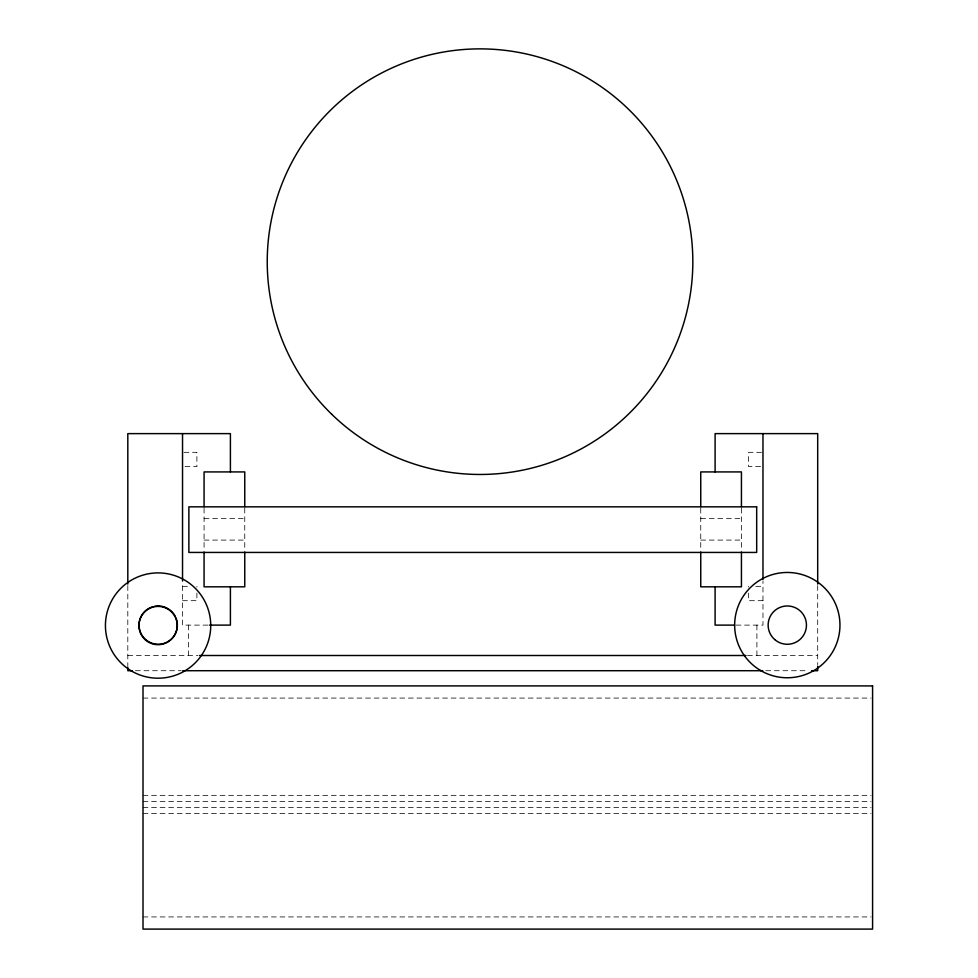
<?xml version="1.0" encoding="UTF-8"?>
<svg xmlns="http://www.w3.org/2000/svg" width="978" height="978" viewBox="0 0 978 978"><rect width="100%" height="100%" fill="white"/><g stroke="black" fill="none" stroke-linecap="round" stroke-linejoin="round"><path stroke-width="0.73" stroke-dasharray="4.89 3.67" d="M183.962 452.337L196.896 452.325L196.896 466.628L183.962 466.616M761.544 452.325L748.622 452.337L748.622 466.628L761.544 466.628M204.072 518.646L244.757 518.646M700.749 518.646L741.434 518.646M204.072 540.088L244.757 540.088M700.749 540.088L741.434 540.088M182.531 586.335L189.708 586.36M755.798 586.335L762.974 586.36M182.531 600.7L196.896 600.675L196.896 592.949M762.974 600.675L748.622 600.7L748.622 591.531M207.959 625.113L182.531 625.113L182.531 582.558M736.055 625.113L762.974 625.113L762.974 581.042M127.812 655.505L198.021 655.505M747.485 655.505L817.694 655.505M135.441 670.712L181.236 670.712M765.798 670.712L808.537 670.712M143.008 698.072L871.056 698.072M143.008 795.346L871.056 795.346M143.008 801.422L871.056 801.422M143.008 807.51L871.056 807.51M143.008 813.586L871.056 813.586M143.008 916.936L871.056 916.936M817.694 585.602L817.694 664.624M756.899 625.113L756.899 655.505M748.622 586.335L748.622 587.032M741.434 508.205L741.434 550.528M700.749 508.205L700.749 550.528M244.757 508.205L244.757 550.528M204.072 508.205L204.072 550.528M196.896 586.335L196.896 587.032M188.607 625.113L188.607 655.505M127.812 585.602L127.812 667.668"/><path stroke-width="1.47" d="M209.451 625.113L230.405 625.113L230.405 586.812M734.551 625.113L715.101 625.113L715.101 586.812M199.549 655.505L745.957 655.505M132.385 670.712L127.812 670.712L127.812 667.668M182.752 670.712L762.754 670.712M811.593 670.712L817.694 670.712L817.694 666.152M817.694 584.086L817.694 433.621L715.101 433.621L715.101 471.922M762.974 433.621L762.974 579.514M741.434 506.69L741.434 471.922L700.749 471.922L700.749 506.69M741.434 552.044L741.434 586.812L700.749 586.812L700.749 552.044M244.757 506.69L244.757 471.922L204.072 471.922L204.072 506.69M244.757 552.044L244.757 586.812L204.072 586.812L204.072 552.044M230.405 471.922L230.405 433.621L127.812 433.621L127.812 584.086M182.531 433.621L182.531 581.042M175.918 617.815A19.144 19.144 0 0 1 164.72 643.121A19.144 19.144 0 0 1 139.94 630.834A19.144 19.144 0 0 1 153.289 606.604M154.512 606.323A19.144 19.144 0 0 1 168.876 609.208M169.891 609.942A19.144 19.144 0 0 1 175.404 616.678M756.679 506.836L188.876 506.836L188.876 552.436L756.679 552.436L756.679 506.836M872.584 685.908L143.008 685.908L143.008 929.1L872.584 929.1L872.584 685.908M774.698 639.539A19.144 19.144 0 0 0 806.092 628.805A19.144 19.144 0 0 0 781.104 606.996A19.144 19.144 0 0 0 774.698 639.539M760.591 670.492A52.665 52.665 0 0 0 839.955 625.553A52.665 52.665 0 0 0 761.349 579.294A52.665 52.665 0 0 0 760.591 670.492M145.477 639.967A19.144 19.144 0 0 0 176.859 629.245A19.144 19.144 0 0 0 151.883 607.436A19.144 19.144 0 0 0 145.477 639.967M131.37 670.932A52.665 52.665 0 0 0 210.735 625.981A52.665 52.665 0 0 0 132.128 579.734A52.665 52.665 0 0 0 131.37 670.932M331.689 414.232A212.788 212.788 0 0 0 686.324 313.865A212.788 212.788 0 0 0 422.08 56.92A212.788 212.788 0 0 0 331.689 414.232"/></g></svg>
